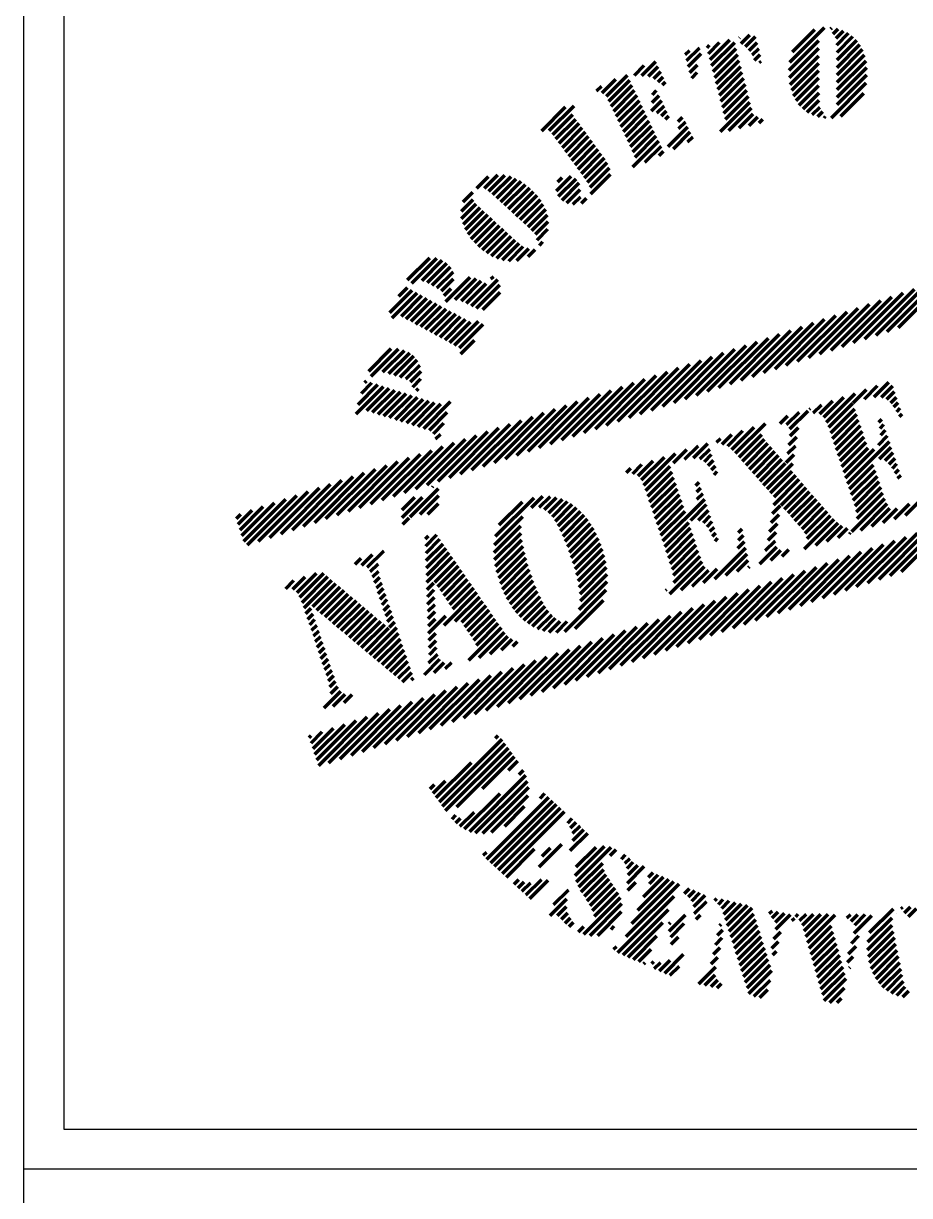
# Model space of a CAD drawing. Extents: x 126968 to 132038, y -1805 to 3860.
# Drawn here: x 129664.1 to 129735, y -641.6 to -548 of the extents above; entities that cross this region are included whole.
import ezdxf

# ---------------------------------------------------------------- set-up
doc = ezdxf.new("R2010")
doc.units = 0
doc.header["$MEASUREMENT"] = 0
doc.layers.get('0').update_dxf_attribs({"linetype": 'CONTINUOUS'})
doc.layers.add('PENA 05', color=5, linetype='CONTINUOUS', lineweight=25)
doc.layers.add('PENA01', color=1, linetype='CONTINUOUS')
doc.layers.add('Pena05', color=5, linetype='CONTINUOUS')

# ---------------------------------------------------------------- blocks, each defined once
blk = doc.blocks.new('NAOEXECUTAR')
at = {"linetype": 'Continuous', "lineweight": 100}
for p, q in [((-9.684, 10.653), (-9.34, 10.997)), ((-9.277, 10.986), (-9.266, 10.996)), ((-9.253, 10.935), (-9.203, 10.984)), ((-10.479, 10.678), (-10.283, 10.874)), ((-10.186, 10.896), (-10.183, 10.9)), ((-10.171, 10.837), (-10.082, 10.926)), ((-10.125, 10.809), (-10.025, 10.908)), ((-9.69, 10.572), (-9.394, 10.868)), ((-9.657, 10.754), (-9.434, 10.977)), ((-9.222, 10.891), (-9.148, 10.965)), ((-9.215, 10.823), (-9.098, 10.941)), ((-9.214, 10.749), (-9.056, 10.908)), ((-9.214, 10.675), (-9.017, 10.872)), ((-10.728, 10.728), (-10.685, 10.77)), ((-10.713, 10.668), (-10.585, 10.796)), ((-10.51, 10.797), (-10.484, 10.822)), ((-10.494, 10.737), (-10.384, 10.848)), ((-10.464, 10.619), (-10.234, 10.848)), ((-10.448, 10.56), (-10.219, 10.789)), ((-10.089, 10.77), (-10.01, 10.849)), ((-10.06, 10.724), (-9.995, 10.79)), ((-9.688, 10.5), (-9.396, 10.791)), ((-9.213, 10.601), (-8.988, 10.827)), ((-9.213, 10.527), (-8.959, 10.781)), ((-11.161, 10.519), (-11.02, 10.659)), ((-10.697, 10.609), (-10.567, 10.739)), ((-10.433, 10.5), (-10.204, 10.73)), ((-10.418, 10.441), (-10.189, 10.67)), ((-10.035, 10.674), (-9.979, 10.73)), ((-9.986, 10.649), (-9.971, 10.664)), ((-9.682, 10.431), (-9.396, 10.717)), ((-9.666, 10.373), (-9.395, 10.643)), ((-9.212, 10.453), (-8.941, 10.724)), ((-9.212, 10.379), (-8.925, 10.666)), ((-11.513, 10.315), (-11.304, 10.524)), ((-11.233, 10.521), (-11.136, 10.618)), ((-11.092, 10.512), (-10.996, 10.608)), ((-11.04, 10.49), (-10.972, 10.558)), ((-10.682, 10.55), (-10.606, 10.626)), ((-10.663, 10.494), (-10.607, 10.55)), ((-10.403, 10.382), (-10.173, 10.611)), ((-10.387, 10.322), (-10.158, 10.552)), ((-9.648, 10.316), (-9.395, 10.569)), ((-9.213, 10.229), (-8.916, 10.526)), ((-9.211, 10.305), (-8.918, 10.598)), ((-11.611, 10.367), (-11.563, 10.415)), ((-11.556, 10.347), (-11.42, 10.483)), ((-11.488, 10.265), (-11.28, 10.473)), ((-11.464, 10.215), (-11.256, 10.423)), ((-10.998, 10.458), (-10.948, 10.507)), ((-10.953, 10.428), (-10.925, 10.456)), ((-10.372, 10.263), (-10.143, 10.492)), ((-10.357, 10.204), (-10.127, 10.433)), ((-9.62, 10.269), (-9.394, 10.495)), ((-9.591, 10.224), (-9.394, 10.421)), ((-9.27, 10.098), (-8.922, 10.445)), ((-11.44, 10.164), (-11.232, 10.372)), ((-11.416, 10.114), (-11.208, 10.322)), ((-11.058, 10.249), (-10.986, 10.32)), ((-11.054, 10.327), (-11.012, 10.369)), ((-10.341, 10.144), (-10.112, 10.374)), ((-10.326, 10.085), (-10.097, 10.314)), ((-9.552, 10.188), (-9.393, 10.347)), ((-9.177, 10.116), (-8.947, 10.345)), ((-12.157, 9.969), (-11.921, 10.206)), ((-12.082, 9.97), (-11.836, 10.216)), ((-11.392, 10.063), (-11.184, 10.271)), ((-11.368, 10.013), (-11.16, 10.221)), ((-11.344, 9.962), (-11.136, 10.17)), ((-11.065, 10.167), (-10.962, 10.27)), ((-11.01, 10.147), (-10.938, 10.219)), ((-10.965, 10.118), (-10.914, 10.169)), ((-10.374, 9.963), (-10.082, 10.255)), ((-10.291, 9.971), (-10.066, 10.196)), ((-9.511, 10.154), (-9.392, 10.273)), ((-9.461, 10.13), (-9.386, 10.205)), ((-12.048, 9.93), (-11.848, 10.13)), ((-12.016, 9.887), (-11.817, 10.086)), ((-11.32, 9.912), (-11.112, 10.12)), ((-11.296, 9.861), (-11.088, 10.069)), ((-10.925, 10.083), (-10.89, 10.118)), ((-10.798, 10.061), (-10.754, 10.105)), ((-10.795, 9.99), (-10.725, 10.059)), ((-10.191, 9.997), (-10.049, 10.138)), ((-10.09, 10.023), (-10.005, 10.108)), ((-9.989, 10.049), (-9.955, 10.083)), ((-9.406, 10.11), (-9.356, 10.161)), ((-9.343, 10.099), (-9.329, 10.113)), ((-11.984, 9.844), (-11.785, 10.043)), ((-11.952, 9.801), (-11.754, 10)), ((-11.921, 9.758), (-11.722, 9.957)), ((-11.272, 9.811), (-11.064, 10.019)), ((-11.248, 9.76), (-11.04, 9.968)), ((-10.896, 9.813), (-10.701, 10.008)), ((-10.845, 9.79), (-10.677, 9.958)), ((-11.889, 9.715), (-11.69, 9.914)), ((-11.857, 9.673), (-11.659, 9.871)), ((-11.826, 9.63), (-11.627, 9.828)), ((-11.248, 9.611), (-10.992, 9.867)), ((-11.227, 9.706), (-11.016, 9.918)), ((-11.129, 9.655), (-10.968, 9.817)), ((-10.703, 9.858), (-10.653, 9.907)), ((-11.794, 9.587), (-11.595, 9.786)), ((-11.762, 9.544), (-11.564, 9.743)), ((-11.731, 9.501), (-11.532, 9.7)), ((-10.987, 9.723), (-10.944, 9.766)), ((-11.7, 9.457), (-11.504, 9.653)), ((-11.675, 9.407), (-11.482, 9.601)), ((-12.804, 9.398), (-12.687, 9.514)), ((-12.728, 9.398), (-12.597, 9.529)), ((-12.684, 9.368), (-12.527, 9.525)), ((-12.644, 9.333), (-12.464, 9.513)), ((-12.605, 9.298), (-12.413, 9.489)), ((-12.566, 9.262), (-12.363, 9.465)), ((-12.012, 9.369), (-11.863, 9.518)), ((-11.996, 9.46), (-11.954, 9.502)), ((-11.99, 9.317), (-11.815, 9.491)), ((-11.669, 9.339), (-11.473, 9.535)), ((-12.94, 9.262), (-12.846, 9.356)), ((-12.528, 9.226), (-12.321, 9.433)), ((-12.489, 9.19), (-12.278, 9.401)), ((-12.45, 9.155), (-12.24, 9.364)), ((-11.955, 9.277), (-11.783, 9.449)), ((-11.908, 9.249), (-11.774, 9.383)), ((-12.957, 9.169), (-12.842, 9.284)), ((-12.956, 9.096), (-12.811, 9.241)), ((-12.411, 9.119), (-12.204, 9.326)), ((-12.372, 9.083), (-12.171, 9.285)), ((-12.333, 9.048), (-12.143, 9.238)), ((-11.847, 9.236), (-11.772, 9.31)), ((-11.762, 9.246), (-11.711, 9.297)), ((-12.939, 9.038), (-12.773, 9.205)), ((-12.918, 8.985), (-12.734, 9.169)), ((-12.891, 8.938), (-12.695, 9.133)), ((-12.294, 9.012), (-12.117, 9.189)), ((-12.256, 8.976), (-12.101, 9.131)), ((-12.86, 8.893), (-12.656, 9.098)), ((-12.825, 8.854), (-12.617, 9.062)), ((-12.789, 8.816), (-12.578, 9.026)), ((-12.22, 8.937), (-12.092, 9.065)), ((-12.747, 8.783), (-12.539, 8.991)), ((-12.705, 8.751), (-12.501, 8.955)), ((-12.658, 8.723), (-12.462, 8.919)), ((-12.607, 8.699), (-12.423, 8.883)), ((-12.203, 8.88), (-12.096, 8.987)), ((-12.55, 8.682), (-12.384, 8.848)), ((-12.487, 8.67), (-12.342, 8.815)), ((-12.406, 8.677), (-12.286, 8.796)), ((-12.293, 8.715), (-12.224, 8.784)), ((-12.181, 8.827), (-12.146, 8.862)), ((-13.496, 8.482), (-13.274, 8.703)), ((-13.453, 8.449), (-13.203, 8.7)), ((-13.35, 8.478), (-13.149, 8.679)), ((-13.298, 8.456), (-13.104, 8.65)), ((-13.25, 8.429), (-13.067, 8.612)), ((-13.202, 8.403), (-13.042, 8.562)), ((-13.158, 8.372), (-13.037, 8.493)), ((-13.115, 8.266), (-12.871, 8.51)), ((-13.02, 8.286), (-12.81, 8.497)), ((-12.958, 8.274), (-12.76, 8.472)), ((-12.908, 8.249), (-12.712, 8.445)), ((-12.859, 8.223), (-12.595, 8.487)), ((-12.808, 8.2), (-12.574, 8.434)), ((-12.665, 8.492), (-12.64, 8.518)), ((-8.825, 7.932), (-8.331, 8.426)), ((-8.713, 7.969), (-8.219, 8.464)), ((-8.601, 8.007), (-8.107, 8.501)), ((-13.672, 8.157), (-13.449, 8.379)), ((-13.649, 8.105), (-13.401, 8.353)), ((-13.583, 8.32), (-13.497, 8.406)), ((-13.557, 8.122), (-13.352, 8.327)), ((-13.509, 8.096), (-13.304, 8.3)), ((-13.129, 8.326), (-13.059, 8.397)), ((-12.745, 8.188), (-12.573, 8.361)), ((-9.161, 7.82), (-8.667, 8.314)), ((-9.049, 7.857), (-8.555, 8.352)), ((-8.937, 7.895), (-8.443, 8.389)), ((-13.46, 8.07), (-13.256, 8.274)), ((-13.412, 8.043), (-13.207, 8.248)), ((-13.364, 8.017), (-13.159, 8.222)), ((-13.315, 7.991), (-13.111, 8.195)), ((-9.496, 7.708), (-9.002, 8.202)), ((-9.384, 7.745), (-8.89, 8.24)), ((-9.273, 7.783), (-8.778, 8.277)), ((-13.267, 7.965), (-13.063, 8.169)), ((-13.219, 7.938), (-13.014, 8.143)), ((-13.171, 7.912), (-12.966, 8.117)), ((-13.122, 7.886), (-12.918, 8.09)), ((-13.074, 7.859), (-12.869, 8.064)), ((-13.026, 7.833), (-12.788, 8.07)), ((-9.832, 7.596), (-9.338, 8.09)), ((-9.72, 7.633), (-9.226, 8.127)), ((-9.608, 7.671), (-9.114, 8.165)), ((-12.979, 7.805), (-12.742, 8.042)), ((-10.168, 7.484), (-9.674, 7.978)), ((-10.056, 7.521), (-9.562, 8.015)), ((-9.944, 7.559), (-9.45, 8.053)), ((-12.963, 7.746), (-12.828, 7.882)), ((-10.616, 7.335), (-10.121, 7.829)), ((-10.504, 7.372), (-10.01, 7.866)), ((-10.392, 7.409), (-9.898, 7.903)), ((-10.28, 7.447), (-9.786, 7.941)), ((-13.883, 7.573), (-13.658, 7.798)), ((-13.859, 7.522), (-13.586, 7.795)), ((-13.741, 7.566), (-13.526, 7.78)), ((-13.682, 7.55), (-13.474, 7.757)), ((-13.625, 7.532), (-13.432, 7.725)), ((-10.951, 7.223), (-10.457, 7.717)), ((-10.839, 7.26), (-10.345, 7.754)), ((-10.727, 7.297), (-10.233, 7.791)), ((-13.569, 7.514), (-13.398, 7.685)), ((-13.513, 7.495), (-13.373, 7.634)), ((-11.287, 7.111), (-10.793, 7.605)), ((-11.175, 7.148), (-10.681, 7.642)), ((-11.063, 7.185), (-10.569, 7.679)), ((-13.467, 7.466), (-13.361, 7.573)), ((-13.444, 7.414), (-13.364, 7.495)), ((-11.623, 6.999), (-11.129, 7.493)), ((-11.511, 7.036), (-11.017, 7.53)), ((-11.399, 7.073), (-10.905, 7.567)), ((-14.008, 7.149), (-13.736, 7.421)), ((-13.989, 7.242), (-13.793, 7.439)), ((-13.955, 7.351), (-13.85, 7.457)), ((-13.92, 7.461), (-13.906, 7.475)), ((-13.902, 7.181), (-13.68, 7.403)), ((-13.844, 7.164), (-13.623, 7.385)), ((-13.787, 7.146), (-13.566, 7.367)), ((-13.406, 7.379), (-13.385, 7.399)), ((-11.958, 6.887), (-11.464, 7.381)), ((-11.847, 6.924), (-11.353, 7.418)), ((-11.735, 6.961), (-11.241, 7.455)), ((-9.053, 7.257), (-8.921, 7.389)), ((-8.941, 7.294), (-8.809, 7.426)), ((-8.843, 7.318), (-8.697, 7.463)), ((-8.771, 7.315), (-8.659, 7.427)), ((-8.719, 7.293), (-8.64, 7.371)), ((-13.731, 7.128), (-13.51, 7.349)), ((-13.674, 7.11), (-13.453, 7.331)), ((-13.617, 7.092), (-13.396, 7.313)), ((-13.561, 7.074), (-13.34, 7.295)), ((-13.504, 7.057), (-13.283, 7.278)), ((-13.447, 7.039), (-13.226, 7.26)), ((-13.391, 7.021), (-13.164, 7.248)), ((-13.334, 7.003), (-13.068, 7.269)), ((-12.294, 6.775), (-11.8, 7.269)), ((-12.182, 6.812), (-11.688, 7.306)), ((-12.07, 6.849), (-11.576, 7.343)), ((-9.386, 7.148), (-9.256, 7.277)), ((-9.345, 7.114), (-9.145, 7.314)), ((-9.318, 7.066), (-9.033, 7.351)), ((-9.296, 7.014), (-9.055, 7.255)), ((-8.678, 7.258), (-8.622, 7.315)), ((-8.646, 7.216), (-8.603, 7.259)), ((-13.278, 6.985), (-13.099, 7.163)), ((-12.63, 6.663), (-12.136, 7.157)), ((-12.518, 6.7), (-12.024, 7.194)), ((-12.406, 6.737), (-11.912, 7.231)), ((-9.781, 7.05), (-9.704, 7.127)), ((-9.716, 7.041), (-9.592, 7.165)), ((-9.683, 6.999), (-9.503, 7.179)), ((-9.488, 7.194), (-9.48, 7.202)), ((-9.451, 7.157), (-9.368, 7.239)), ((-9.277, 6.958), (-9.036, 7.199)), ((-9.258, 6.902), (-9.017, 7.143)), ((-8.619, 7.169), (-8.584, 7.203)), ((-8.591, 7.122), (-8.566, 7.147)), ((-13.238, 6.95), (-13.134, 7.054)), ((-12.966, 6.551), (-12.472, 7.045)), ((-12.854, 6.588), (-12.36, 7.082)), ((-12.742, 6.625), (-12.248, 7.119)), ((-10.262, 6.793), (-10.04, 7.015)), ((-10.225, 6.756), (-9.928, 7.053)), ((-9.681, 6.927), (-9.597, 7.01)), ((-9.24, 6.846), (-8.999, 7.087)), ((-9.221, 6.79), (-8.98, 7.031)), ((-8.797, 7.065), (-8.766, 7.096)), ((-8.785, 7.003), (-8.747, 7.04)), ((-13.413, 6.401), (-12.919, 6.895)), ((-13.301, 6.439), (-12.807, 6.933)), ((-13.216, 6.897), (-13.168, 6.945)), ((-13.19, 6.476), (-12.695, 6.97)), ((-13.078, 6.513), (-12.584, 7.007)), ((-10.415, 6.864), (-10.376, 6.903)), ((-10.36, 6.845), (-10.264, 6.941)), ((-10.304, 6.826), (-10.152, 6.978)), ((-10.19, 6.717), (-9.964, 6.942)), ((-10.155, 6.677), (-9.937, 6.895)), ((-9.694, 6.839), (-9.616, 6.917)), ((-9.202, 6.734), (-8.961, 6.975)), ((-9.184, 6.678), (-8.943, 6.919)), ((-8.802, 6.836), (-8.71, 6.928)), ((-8.778, 6.935), (-8.729, 6.984)), ((-13.749, 6.289), (-13.255, 6.783)), ((-13.637, 6.327), (-13.143, 6.821)), ((-13.525, 6.364), (-13.031, 6.858)), ((-10.843, 6.659), (-10.711, 6.791)), ((-10.733, 6.695), (-10.599, 6.829)), ((-10.646, 6.708), (-10.501, 6.853)), ((-10.581, 6.698), (-10.482, 6.797)), ((-10.12, 6.637), (-9.903, 6.854)), ((-10.085, 6.597), (-9.868, 6.815)), ((-9.708, 6.751), (-9.629, 6.83)), ((-9.165, 6.622), (-8.924, 6.864)), ((-9.146, 6.567), (-8.905, 6.808)), ((-9.128, 6.511), (-8.843, 6.795)), ((-9.109, 6.455), (-8.691, 6.872)), ((-8.79, 6.699), (-8.673, 6.817)), ((-14.085, 6.177), (-13.591, 6.671)), ((-13.973, 6.215), (-13.479, 6.709)), ((-13.861, 6.252), (-13.367, 6.746)), ((-11.197, 6.53), (-11.047, 6.679)), ((-11.163, 6.489), (-10.935, 6.717)), ((-11.14, 6.437), (-10.823, 6.754)), ((-10.534, 6.67), (-10.464, 6.741)), ((-10.497, 6.633), (-10.445, 6.685)), ((-10.05, 6.558), (-9.833, 6.775)), ((-10.015, 6.518), (-9.798, 6.735)), ((-9.981, 6.478), (-9.764, 6.695)), ((-9.722, 6.662), (-9.642, 6.742)), ((-8.734, 6.681), (-8.654, 6.761)), ((-8.693, 6.647), (-8.635, 6.705)), ((-14.421, 6.065), (-13.927, 6.559)), ((-14.309, 6.103), (-13.815, 6.597)), ((-14.197, 6.14), (-13.703, 6.634)), ((-11.312, 6.564), (-11.271, 6.605)), ((-11.251, 6.55), (-11.159, 6.642)), ((-11.119, 6.384), (-10.878, 6.625)), ((-11.1, 6.328), (-10.859, 6.569)), ((-10.465, 6.59), (-10.426, 6.629)), ((-10.44, 6.541), (-10.408, 6.573)), ((-9.946, 6.438), (-9.729, 6.655)), ((-9.911, 6.399), (-9.656, 6.654)), ((-9.876, 6.359), (-9.66, 6.575)), ((-9.09, 6.399), (-8.849, 6.64)), ((-9.072, 6.343), (-8.831, 6.584)), ((-8.662, 6.604), (-8.617, 6.649)), ((-8.634, 6.557), (-8.598, 6.593)), ((-14.756, 5.953), (-14.262, 6.447)), ((-14.644, 5.991), (-14.15, 6.485)), ((-14.532, 6.028), (-14.038, 6.522)), ((-13.248, 6.417), (-13.24, 6.426)), ((-11.082, 6.272), (-10.84, 6.513)), ((-11.063, 6.216), (-10.822, 6.457)), ((-10.622, 6.433), (-10.589, 6.466)), ((-9.844, 6.242), (-9.591, 6.495)), ((-9.841, 6.319), (-9.626, 6.535)), ((-9.772, 6.239), (-9.556, 6.455)), ((-9.053, 6.287), (-8.812, 6.528)), ((-9.034, 6.231), (-8.793, 6.472)), ((-8.61, 6.506), (-8.579, 6.537)), ((-15.092, 5.841), (-14.598, 6.335)), ((-14.98, 5.879), (-14.486, 6.373)), ((-14.868, 5.916), (-14.374, 6.41)), ((-13.55, 6.115), (-13.348, 6.317)), ((-13.548, 6.192), (-13.423, 6.317)), ((-13.469, 6.122), (-13.188, 6.403)), ((-13.369, 6.148), (-13.183, 6.334)), ((-12.618, 5.928), (-12.234, 6.312)), ((-12.26, 6.213), (-12.146, 6.326)), ((-12.182, 6.216), (-12.073, 6.325)), ((-12.129, 6.194), (-12.009, 6.315)), ((-11.044, 6.16), (-10.803, 6.401)), ((-11.026, 6.104), (-10.784, 6.345)), ((-10.612, 6.369), (-10.57, 6.41)), ((-10.61, 6.296), (-10.552, 6.354)), ((-9.737, 6.199), (-9.521, 6.415)), ((-9.702, 6.16), (-9.487, 6.375)), ((-9.668, 6.12), (-9.452, 6.335)), ((-9.019, 6.172), (-8.775, 6.416)), ((-9.012, 6.105), (-8.756, 6.36)), ((-8.53, 6.139), (-8.286, 6.383)), ((-15.165, 5.992), (-14.934, 6.223)), ((-15.146, 5.936), (-14.822, 6.261)), ((-15.128, 5.88), (-14.71, 6.298)), ((-13.294, 6.148), (-13.188, 6.254)), ((-12.581, 6.041), (-12.349, 6.272)), ((-12.088, 6.161), (-11.952, 6.297)), ((-12.052, 6.122), (-11.901, 6.273)), ((-12.021, 6.078), (-11.853, 6.246)), ((-11.994, 6.031), (-11.81, 6.215)), ((-11.007, 6.048), (-10.766, 6.289)), ((-10.988, 5.992), (-10.747, 6.234)), ((-10.951, 5.881), (-10.533, 6.298)), ((-10.671, 6.086), (-10.514, 6.243)), ((-9.858, 6.153), (-9.778, 6.233)), ((-9.633, 6.08), (-9.417, 6.296)), ((-9.598, 6.04), (-9.383, 6.256)), ((-9.563, 6), (-9.348, 6.216)), ((-9.067, 5.974), (-8.737, 6.304)), ((-8.978, 5.989), (-8.714, 6.253)), ((-8.866, 6.027), (-8.686, 6.207)), ((-8.754, 6.064), (-8.615, 6.203)), ((-8.642, 6.101), (-8.492, 6.251)), ((-15.202, 6.104), (-15.158, 6.149)), ((-15.184, 6.048), (-15.046, 6.186)), ((-13.543, 6.048), (-13.48, 6.111)), ((-12.63, 5.842), (-12.346, 6.126)), ((-11.969, 5.981), (-11.771, 6.179)), ((-11.945, 5.93), (-11.735, 6.141)), ((-11.923, 5.878), (-11.701, 6.1)), ((-10.97, 5.937), (-10.729, 6.178)), ((-10.596, 6.087), (-10.496, 6.187)), ((-10.546, 6.062), (-10.477, 6.131)), ((-10.51, 6.023), (-10.459, 6.075)), ((-9.872, 6.064), (-9.792, 6.145)), ((-9.538, 5.802), (-9.242, 6.098)), ((-9.531, 5.958), (-9.313, 6.176)), ((-9.51, 5.905), (-9.279, 6.136)), ((-12.632, 5.766), (-12.365, 6.033)), ((-12.627, 5.696), (-12.364, 5.959)), ((-11.902, 5.825), (-11.67, 6.056)), ((-11.882, 5.77), (-11.642, 6.01)), ((-11.863, 5.715), (-11.617, 5.961)), ((-10.932, 5.825), (-10.691, 6.066)), ((-10.914, 5.769), (-10.673, 6.01)), ((-10.481, 5.977), (-10.44, 6.019)), ((-10.456, 5.928), (-10.421, 5.963)), ((-10.197, 5.964), (-10.159, 6.001)), ((-9.901, 5.887), (-9.82, 5.967)), ((-9.887, 5.975), (-9.806, 6.056)), ((-9.426, 5.84), (-9.204, 6.062)), ((-9.314, 5.877), (-9.161, 6.03)), ((-9.202, 5.915), (-9.108, 6.008)), ((-9.09, 5.952), (-9.078, 5.964)), ((-8.795, 5.501), (-8.301, 5.995)), ((-8.683, 5.538), (-8.189, 6.032)), ((-8.571, 5.575), (-8.077, 6.069)), ((-13.316, 5.902), (-13.285, 5.933)), ((-13.313, 5.83), (-13.203, 5.941)), ((-13.311, 5.758), (-13.172, 5.897)), ((-13.309, 5.686), (-13.142, 5.853)), ((-12.618, 5.631), (-12.356, 5.893)), ((-11.844, 5.659), (-11.593, 5.909)), ((-11.826, 5.602), (-11.572, 5.856)), ((-10.895, 5.713), (-10.654, 5.954)), ((-10.876, 5.657), (-10.635, 5.898)), ((-10.858, 5.6), (-10.617, 5.842)), ((-10.43, 5.879), (-10.403, 5.907)), ((-10.203, 5.808), (-10.135, 5.876)), ((-10.196, 5.89), (-10.147, 5.939)), ((-9.929, 5.784), (-9.831, 5.882)), ((-9.243, 5.351), (-8.749, 5.845)), ((-9.131, 5.389), (-8.637, 5.883)), ((-9.019, 5.426), (-8.525, 5.92)), ((-8.907, 5.463), (-8.413, 5.957)), ((-13.95, 5.641), (-13.845, 5.746)), ((-13.899, 5.618), (-13.733, 5.783)), ((-13.306, 5.613), (-13.111, 5.809)), ((-13.304, 5.541), (-13.08, 5.765)), ((-12.604, 5.57), (-12.344, 5.83)), ((-12.587, 5.512), (-12.33, 5.77)), ((-11.81, 5.544), (-11.553, 5.801)), ((-11.795, 5.484), (-11.536, 5.743)), ((-10.843, 5.541), (-10.598, 5.786)), ((-10.842, 5.468), (-10.579, 5.73)), ((-10.433, 5.504), (-10.123, 5.813)), ((-10.321, 5.541), (-10.111, 5.751)), ((-9.985, 5.653), (-9.815, 5.823)), ((-9.873, 5.69), (-9.774, 5.79)), ((-9.761, 5.728), (-9.695, 5.794)), ((-9.579, 5.239), (-9.085, 5.733)), ((-9.467, 5.277), (-8.973, 5.771)), ((-9.355, 5.314), (-8.861, 5.808)), ((-14.017, 5.649), (-13.957, 5.709)), ((-13.867, 5.575), (-13.79, 5.652)), ((-13.302, 5.469), (-13.05, 5.721)), ((-13.225, 5.471), (-13.019, 5.677)), ((-13.195, 5.427), (-12.989, 5.633)), ((-12.569, 5.456), (-12.314, 5.711)), ((-12.549, 5.401), (-12.298, 5.653)), ((-11.783, 5.421), (-11.522, 5.682)), ((-11.775, 5.355), (-11.512, 5.618)), ((-10.881, 5.354), (-10.559, 5.676)), ((-10.769, 5.392), (-10.536, 5.625)), ((-10.209, 5.578), (-10.099, 5.688)), ((-10.097, 5.616), (-10.087, 5.626)), ((-9.914, 5.127), (-9.42, 5.621)), ((-9.802, 5.165), (-9.308, 5.659)), ((-9.691, 5.202), (-9.196, 5.696)), ((-14.64, 5.399), (-14.516, 5.522)), ((-14.597, 5.367), (-14.404, 5.559)), ((-14.569, 5.321), (-14.33, 5.559)), ((-14.546, 5.269), (-14.29, 5.525)), ((-14.527, 5.213), (-14.249, 5.491)), ((-13.845, 5.523), (-13.786, 5.581)), ((-13.824, 5.468), (-13.771, 5.521)), ((-13.165, 5.382), (-12.958, 5.589)), ((-13.135, 5.338), (-12.927, 5.545)), ((-13.104, 5.293), (-12.897, 5.501)), ((-12.526, 5.35), (-12.28, 5.596)), ((-12.501, 5.3), (-12.261, 5.54)), ((-11.771, 5.284), (-11.505, 5.55)), ((-10.657, 5.429), (-10.496, 5.589)), ((-10.545, 5.466), (-10.41, 5.602)), ((-10.25, 5.015), (-9.756, 5.509)), ((-10.138, 5.053), (-9.644, 5.547)), ((-10.026, 5.09), (-9.532, 5.584)), ((-14.708, 5.405), (-14.628, 5.485)), ((-14.44, 5.226), (-14.209, 5.457)), ((-14.399, 5.192), (-14.168, 5.423)), ((-14.359, 5.158), (-14.128, 5.389)), ((-13.806, 5.412), (-13.753, 5.465)), ((-13.787, 5.357), (-13.734, 5.409)), ((-13.299, 5.397), (-13.232, 5.464)), ((-13.297, 5.324), (-13.23, 5.392)), ((-13.074, 5.249), (-12.866, 5.457)), ((-13.044, 5.204), (-12.836, 5.413)), ((-12.474, 5.253), (-12.242, 5.485)), ((-12.444, 5.208), (-12.221, 5.431)), ((-12.411, 5.167), (-12.199, 5.379)), ((-11.928, 4.978), (-11.514, 5.392)), ((-11.783, 5.198), (-11.505, 5.476)), ((-10.92, 5.39), (-10.912, 5.397)), ((-10.586, 4.903), (-10.092, 5.397)), ((-10.474, 4.941), (-9.98, 5.435)), ((-10.362, 4.978), (-9.868, 5.472)), ((-14.318, 5.124), (-14.087, 5.355)), ((-14.278, 5.09), (-14.047, 5.321)), ((-14.237, 5.056), (-14.006, 5.287)), ((-13.768, 5.301), (-13.715, 5.354)), ((-13.75, 5.245), (-13.697, 5.298)), ((-13.295, 5.252), (-13.227, 5.32)), ((-13.132, 5.042), (-12.805, 5.369)), ((-13.02, 5.08), (-12.774, 5.325)), ((-12.954, 5.071), (-12.744, 5.281)), ((-12.375, 5.128), (-12.175, 5.327)), ((-12.336, 5.092), (-12.15, 5.278)), ((-11.823, 5.008), (-11.542, 5.29)), ((-10.922, 4.791), (-10.428, 5.285)), ((-10.81, 4.829), (-10.316, 5.323)), ((-10.698, 4.866), (-10.204, 5.36)), ((-14.508, 5.157), (-14.456, 5.21)), ((-14.489, 5.102), (-14.437, 5.154)), ((-14.196, 5.022), (-13.966, 5.252)), ((-14.156, 4.988), (-13.925, 5.218)), ((-14.115, 4.954), (-13.885, 5.184)), ((-14.075, 4.92), (-13.844, 5.15)), ((-13.731, 5.189), (-13.678, 5.242)), ((-13.712, 5.133), (-13.659, 5.186)), ((-13.292, 5.18), (-13.224, 5.248)), ((-13.29, 5.108), (-13.221, 5.177)), ((-12.924, 5.026), (-12.713, 5.237)), ((-12.895, 4.981), (-12.683, 5.193)), ((-12.865, 4.937), (-12.652, 5.149)), ((-12.294, 5.06), (-12.123, 5.231)), ((-12.249, 5.03), (-12.093, 5.186)), ((-12.199, 5.006), (-12.058, 5.146)), ((-11.257, 4.679), (-10.763, 5.173)), ((-11.145, 4.717), (-10.651, 5.211)), ((-11.033, 4.754), (-10.539, 5.248)), ((-14.471, 5.046), (-14.419, 5.098)), ((-14.452, 4.99), (-14.4, 5.042)), ((-14.034, 4.886), (-13.804, 5.116)), ((-13.994, 4.852), (-13.763, 5.082)), ((-13.953, 4.818), (-13.723, 5.048)), ((-13.694, 5.077), (-13.641, 5.13)), ((-13.675, 5.021), (-13.622, 5.074)), ((-13.288, 5.035), (-13.218, 5.105)), ((-13.285, 4.963), (-13.115, 5.134)), ((-12.835, 4.892), (-12.621, 5.105)), ((-12.809, 4.843), (-12.591, 5.061)), ((-12.144, 4.986), (-12.02, 5.11)), ((-12.082, 4.973), (-11.973, 5.082)), ((-12.011, 4.97), (-11.903, 5.077)), ((-11.705, 4.53), (-11.211, 5.024)), ((-11.593, 4.567), (-11.099, 5.061)), ((-11.481, 4.605), (-10.987, 5.099)), ((-11.369, 4.642), (-10.875, 5.136)), ((-14.433, 4.934), (-14.381, 4.986)), ((-14.415, 4.878), (-14.363, 4.93)), ((-13.912, 4.784), (-13.682, 5.014)), ((-13.872, 4.75), (-13.603, 5.018)), ((-13.831, 4.716), (-13.585, 4.962)), ((-13.283, 4.891), (-13.212, 4.962)), ((-12.885, 4.693), (-12.56, 5.017)), ((-12.783, 4.72), (-12.53, 4.973)), ((-12.671, 4.757), (-12.495, 4.933)), ((-12.041, 4.418), (-11.547, 4.912)), ((-11.929, 4.455), (-11.435, 4.949)), ((-11.817, 4.493), (-11.323, 4.987)), ((-14.396, 4.822), (-14.344, 4.874)), ((-14.378, 4.766), (-14.325, 4.818)), ((-13.791, 4.682), (-13.566, 4.906)), ((-13.75, 4.648), (-13.548, 4.85)), ((-13.71, 4.614), (-13.529, 4.794)), ((-13.281, 4.819), (-13.209, 4.89)), ((-13.278, 4.747), (-13.206, 4.818)), ((-12.559, 4.794), (-12.453, 4.901)), ((-12.447, 4.832), (-12.4, 4.879)), ((-12.376, 4.306), (-11.882, 4.8)), ((-12.265, 4.343), (-11.77, 4.837)), ((-12.153, 4.381), (-11.659, 4.875)), ((-14.359, 4.71), (-14.307, 4.762)), ((-14.34, 4.654), (-14.288, 4.706)), ((-13.669, 4.58), (-13.51, 4.738)), ((-13.628, 4.546), (-13.492, 4.682)), ((-13.328, 4.548), (-13.172, 4.704)), ((-13.285, 4.666), (-13.198, 4.752)), ((-12.712, 4.194), (-12.218, 4.688)), ((-12.6, 4.231), (-12.106, 4.725)), ((-12.488, 4.269), (-11.994, 4.763)), ((-14.322, 4.598), (-14.269, 4.65)), ((-14.303, 4.542), (-14.251, 4.594)), ((-13.588, 4.512), (-13.473, 4.627)), ((-13.547, 4.478), (-13.454, 4.571)), ((-13.231, 4.57), (-13.13, 4.671)), ((-13.153, 4.608), (-13.153, 4.608)), ((-13.119, 4.608), (-13.056, 4.67)), ((-13.048, 4.082), (-12.554, 4.576)), ((-12.936, 4.119), (-12.442, 4.613)), ((-12.824, 4.157), (-12.33, 4.651)), ((-14.284, 4.486), (-14.232, 4.539)), ((-14.269, 4.427), (-14.213, 4.483)), ((-13.455, 4.496), (-13.436, 4.515)), ((-13.384, 3.97), (-12.89, 4.464)), ((-13.272, 4.007), (-12.778, 4.501)), ((-13.16, 4.045), (-12.666, 4.539)), ((-14.328, 4.219), (-14.162, 4.385)), ((-14.26, 4.361), (-14.191, 4.431)), ((-14.238, 4.234), (-14.117, 4.355)), ((-14.126, 4.272), (-14.046, 4.351)), ((-13.719, 3.858), (-13.225, 4.352)), ((-13.607, 3.895), (-13.113, 4.389)), ((-13.496, 3.933), (-13.002, 4.427)), ((-14.055, 3.746), (-13.561, 4.24)), ((-13.943, 3.783), (-13.449, 4.277)), ((-13.831, 3.821), (-13.337, 4.315)), ((-14.4, 3.699), (-14.009, 4.091)), ((-14.381, 3.643), (-13.897, 4.128)), ((-14.279, 3.671), (-13.785, 4.165)), ((-14.167, 3.709), (-13.673, 4.203)), ((-14.456, 3.867), (-14.345, 3.979)), ((-14.437, 3.811), (-14.233, 4.016)), ((-14.419, 3.755), (-14.121, 4.053)), ((-14.475, 3.923), (-14.456, 3.941)), ((-13.178, 3.281), (-12.553, 3.906)), ((-13.147, 3.237), (-12.522, 3.863)), ((-12.618, 3.915), (-12.591, 3.943)), ((-13.116, 3.193), (-12.49, 3.819)), ((-13.005, 3.23), (-12.459, 3.776)), ((-13.209, 3.324), (-12.859, 3.674)), ((-12.747, 3.414), (-12.428, 3.732)), ((-12.488, 3.598), (-12.397, 3.688)), ((-12.876, 2.986), (-12.316, 3.546)), ((-12.384, 3.553), (-12.34, 3.596)), ((-13.271, 3.411), (-13.228, 3.454)), ((-13.24, 3.368), (-13.118, 3.49)), ((-12.817, 2.971), (-12.3, 3.488)), ((-12.746, 2.967), (-12.287, 3.426)), ((-12.927, 3.01), (-12.573, 3.364)), ((-12.705, 2.71), (-12.087, 3.327)), ((-12.666, 2.674), (-12.048, 3.292)), ((-12.658, 2.98), (-12.293, 3.345)), ((-12.174, 3.315), (-12.126, 3.363)), ((-12.973, 3.038), (-12.832, 3.179)), ((-12.627, 2.638), (-12.01, 3.256)), ((-12.588, 2.603), (-11.971, 3.22)), ((-12.549, 2.567), (-11.932, 3.185)), ((-12.525, 3.039), (-12.328, 3.236)), ((-13.051, 3.109), (-13.013, 3.147)), ((-13.013, 3.072), (-12.968, 3.118)), ((-11.899, 3.068), (-11.854, 3.113)), ((-11.87, 3.023), (-11.815, 3.077)), ((-11.85, 2.968), (-11.776, 3.042)), ((-11.873, 2.796), (-11.699, 2.97)), ((-11.848, 2.895), (-11.737, 3.006)), ((-12.51, 2.531), (-12.229, 2.813)), ((-12.184, 2.634), (-11.959, 2.859)), ((-12.155, 2.738), (-12.071, 2.822)), ((-11.823, 2.547), (-11.531, 2.839)), ((-11.814, 2.632), (-11.616, 2.829)), ((-11.811, 2.485), (-11.467, 2.829)), ((-11.474, 2.747), (-11.415, 2.806)), ((-12.74, 2.749), (-12.709, 2.78)), ((-11.362, 2.71), (-11.321, 2.752)), ((-11.33, 2.668), (-11.281, 2.717)), ((-11.789, 2.433), (-11.55, 2.671)), ((-11.763, 2.384), (-11.54, 2.607)), ((-11.306, 2.617), (-11.246, 2.678)), ((-11.304, 2.47), (-11.135, 2.639)), ((-11.295, 2.553), (-11.2, 2.648)), ((-11.094, 2.531), (-11.048, 2.577)), ((-12.433, 2.46), (-12.386, 2.507)), ((-12.394, 2.424), (-12.334, 2.484)), ((-12.355, 2.389), (-12.269, 2.474)), ((-12.316, 2.353), (-12.161, 2.508)), ((-12.277, 2.317), (-12.095, 2.499)), ((-11.733, 2.339), (-11.516, 2.556)), ((-11.704, 2.294), (-11.486, 2.512)), ((-11.676, 2.247), (-11.455, 2.468)), ((-11.315, 1.937), (-10.788, 2.464)), ((-11.299, 2.4), (-11.221, 2.479)), ((-11.258, 2.069), (-10.84, 2.486)), ((-11.2, 2.201), (-10.892, 2.509)), ((-11.142, 2.333), (-10.944, 2.532)), ((-11.085, 2.465), (-10.996, 2.554)), ((-12.039, 2.257), (-11.891, 2.405)), ((-11.65, 2.198), (-11.425, 2.424)), ((-11.632, 2.142), (-11.397, 2.377)), ((-11.399, 1.778), (-10.836, 2.341)), ((-10.734, 2.368), (-10.684, 2.418)), ((-10.694, 2.334), (-10.632, 2.396)), ((-10.663, 2.291), (-10.58, 2.373)), ((-10.642, 2.237), (-10.529, 2.35)), ((-12.073, 2.148), (-11.909, 2.313)), ((-12, 2.147), (-11.91, 2.237)), ((-11.738, 1.962), (-11.373, 2.326)), ((-11.676, 1.949), (-11.358, 2.267)), ((-10.637, 2.167), (-10.516, 2.288)), ((-10.433, 2.297), (-10.412, 2.318)), ((-10.396, 2.259), (-10.349, 2.306)), ((-10.363, 2.218), (-10.288, 2.293)), ((-10.344, 2.162), (-10.227, 2.279)), ((-10.326, 2.105), (-10.166, 2.265)), ((-10.308, 2.049), (-10.105, 2.252)), ((-10.29, 1.992), (-10.06, 2.223)), ((-8.573, 2.217), (-8.558, 2.232)), ((-8.541, 2.175), (-8.483, 2.233)), ((-11.962, 2.11), (-11.896, 2.176)), ((-11.925, 2.072), (-11.872, 2.126)), ((-11.6, 1.95), (-11.361, 2.189)), ((-11.347, 1.756), (-10.894, 2.209)), ((-10.886, 1.993), (-10.723, 2.156)), ((-10.618, 2.112), (-10.574, 2.156)), ((-10.272, 1.936), (-10.042, 2.166)), ((-10.254, 1.879), (-10.024, 2.109)), ((-9.892, 2.167), (-9.862, 2.196)), ((-9.859, 2.125), (-9.8, 2.184)), ((-9.828, 2.081), (-9.739, 2.17)), ((-9.824, 2.011), (-9.678, 2.157)), ((-9.664, 2.097), (-9.639, 2.121)), ((-9.626, 2.134), (-9.6, 2.16)), ((-9.587, 2.098), (-9.523, 2.162)), ((-9.558, 2.053), (-9.45, 2.162)), ((-9.541, 1.996), (-9.376, 2.161)), ((-9.524, 1.938), (-9.302, 2.16)), ((-9.508, 1.88), (-9.233, 2.155)), ((-9.116, 2.123), (-9.081, 2.157)), ((-9.073, 2.09), (-9.006, 2.157)), ((-9.042, 1.972), (-8.867, 2.148)), ((-9.037, 2.052), (-8.932, 2.157)), ((-8.907, 1.884), (-8.664, 2.126)), ((-8.889, 1.977), (-8.652, 2.213)), ((-8.624, 2.167), (-8.624, 2.167)), ((-8.503, 2.139), (-8.423, 2.219)), ((-11.885, 2.038), (-11.842, 2.081)), ((-11.79, 1.984), (-11.737, 2.037)), ((-11.466, 2.01), (-11.436, 2.04)), ((-11.295, 1.733), (-10.952, 2.077)), ((-10.887, 2.066), (-10.875, 2.079)), ((-10.872, 1.932), (-10.737, 2.067)), ((-10.404, 1.953), (-10.352, 2.005)), ((-10.383, 2.049), (-10.37, 2.061)), ((-10.236, 1.822), (-10.006, 2.053)), ((-10.218, 1.766), (-9.988, 1.996)), ((-9.491, 1.822), (-9.269, 2.044)), ((-8.909, 1.807), (-8.663, 2.053)), ((-8.901, 1.74), (-8.651, 1.99)), ((-11.243, 1.71), (-11.009, 1.944)), ((-10.868, 1.861), (-10.795, 1.935)), ((-10.426, 1.857), (-10.358, 1.924)), ((-10.2, 1.709), (-9.97, 1.939)), ((-10.183, 1.652), (-9.952, 1.883)), ((-9.864, 1.821), (-9.797, 1.889)), ((-9.843, 1.917), (-9.774, 1.986)), ((-9.474, 1.764), (-9.253, 1.986)), ((-9.458, 1.706), (-9.236, 1.927)), ((-9.441, 1.648), (-9.22, 1.869)), ((-9.071, 1.869), (-8.995, 1.945)), ((-8.889, 1.678), (-8.639, 1.928)), ((-11.441, 1.811), (-11.412, 1.84)), ((-11.191, 1.688), (-11.067, 1.812)), ((-10.932, 1.574), (-10.744, 1.762)), ((-10.447, 1.761), (-10.38, 1.828)), ((-10.165, 1.596), (-9.934, 1.826)), ((-10.147, 1.539), (-9.917, 1.769)), ((-9.854, 1.757), (-9.818, 1.793)), ((-9.424, 1.59), (-9.204, 1.811)), ((-9.408, 1.532), (-9.187, 1.753)), ((-9.101, 1.765), (-9.024, 1.842)), ((-8.872, 1.62), (-8.626, 1.866)), ((-8.851, 1.567), (-8.614, 1.804)), ((-11.139, 1.665), (-11.125, 1.68)), ((-11.06, 1.67), (-11.039, 1.691)), ((-11.036, 1.62), (-10.974, 1.681)), ((-10.984, 1.597), (-10.877, 1.703)), ((-10.88, 1.552), (-10.788, 1.644)), ((-10.591, 1.468), (-10.422, 1.636)), ((-10.469, 1.665), (-10.401, 1.732)), ((-10.129, 1.482), (-9.899, 1.712)), ((-10.111, 1.426), (-9.881, 1.656)), ((-9.391, 1.474), (-9.171, 1.695)), ((-9.374, 1.417), (-9.154, 1.636)), ((-9.108, 1.683), (-9.053, 1.738)), ((-8.825, 1.518), (-8.601, 1.742)), ((-8.795, 1.474), (-8.588, 1.68)), ((-10.531, 1.453), (-10.428, 1.556)), ((-10.093, 1.369), (-9.863, 1.599)), ((-9.358, 1.359), (-9.138, 1.578)), ((-9.341, 1.301), (-9.122, 1.52)), ((-9.091, 1.625), (-9.082, 1.634)), ((-8.759, 1.435), (-8.576, 1.618)), ((-8.719, 1.401), (-8.563, 1.556)), ((-10.47, 1.439), (-10.403, 1.506)), ((-10.409, 1.426), (-10.366, 1.469)), ((-10.043, 1.344), (-9.882, 1.505)), ((-9.982, 1.331), (-9.904, 1.409)), ((-9.286, 1.281), (-9.14, 1.427)), ((-8.672, 1.373), (-8.55, 1.495)), ((-8.618, 1.352), (-8.534, 1.437)), ((-9.212, 1.281), (-9.169, 1.324)), ((-8.559, 1.337), (-8.499, 1.397))]:
    blk.add_line(p, q, dxfattribs=at)

msp = doc.modelspace()

# ---------------------------------------------------------------- linework, layer by layer
at = {"layer": 'PENA 05'}
msp.add_line((129664.149, -245.921), (129664.149, -742.703), dxfattribs=at)
at = {"layer": 'PENA01'}
msp.add_lwpolyline([(129794.537, -433.784), (129667.388, -433.784), (129667.388, -636.339), (129794.537, -636.339)], close=True, dxfattribs=at)
at = {"layer": 'Pena05', "color": 5}
msp.add_line((129797.743, -639.545), (129664.149, -639.545), dxfattribs=at)

# ---------------------------------------------------------------- block references
at = {"layer": 'PENA01', "xscale": 8.015625000000304, "yscale": 8.015625000000304, "zscale": 8.015625000000304}
msp.add_blockref('NAOEXECUTAR', (129803.018, -636.487), dxfattribs=at)

doc.saveas('drawing.dxf')
